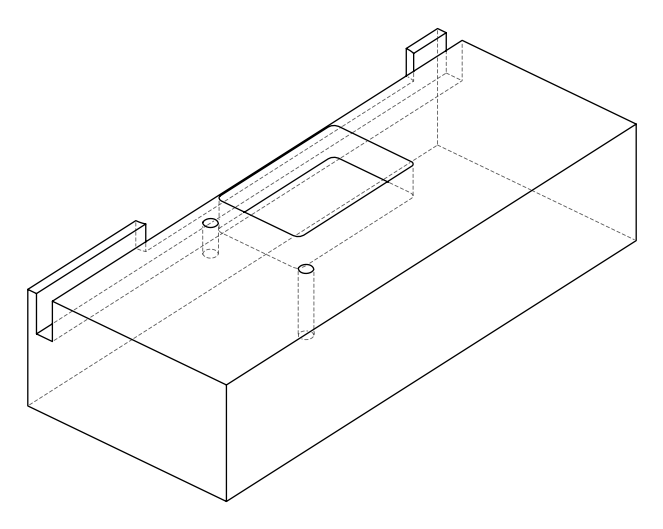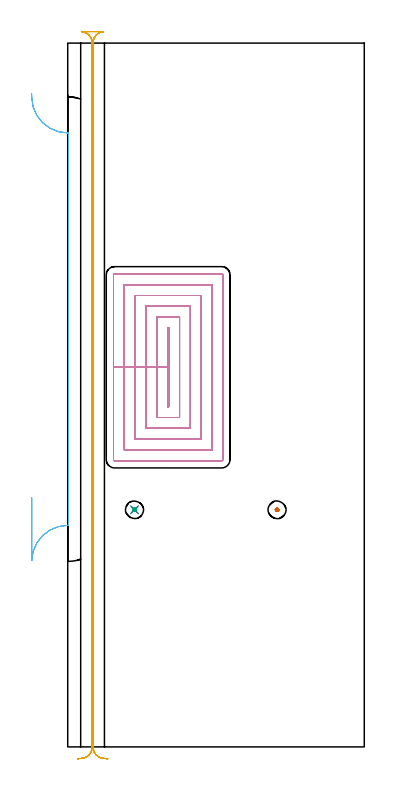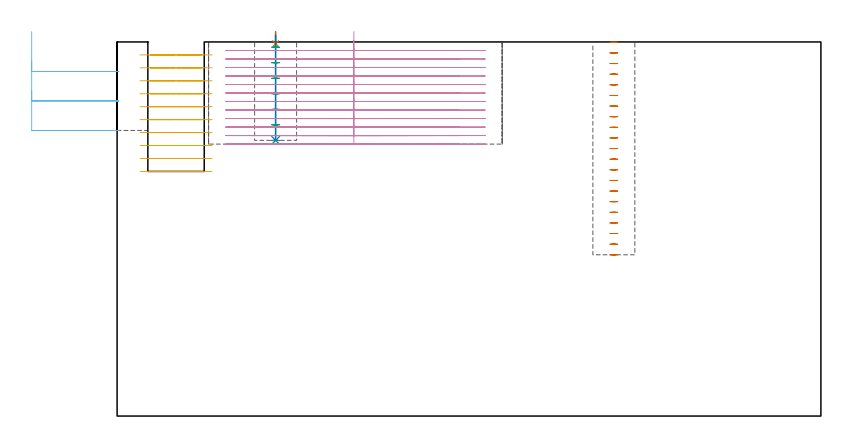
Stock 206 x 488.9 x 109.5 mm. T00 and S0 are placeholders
(PLAN: 7 operations, 5 tool changes, 64.8 min)
(1 SPOT_DRILL | STEP1POCKET | NXT0321_9005460120000 | 0.03 min | 3 mm3)
(2 DRILL_BLIND_HOLE_INTO_CENTER | STEP1POCKET | NXT0301_084 | 0.12 min | 2732 mm3)
(3 MILL_ROUGH_BLIND_HOLE_CONTOUR | STEP1POCKET | NXT0201_010 | Spiral | 0.31 min | 680 mm3)
(4 MILL_RECTANGULAR_POCKET | POCKET_RECTANGULAR_STRAIGHT | NXT0201_010 | Follow Part, ap 2.5, ae 75% | 39.61 min | 358306 mm3)
(5 MILL_RECTANGULAR_SLOT | SLOT_RECTANGULAR | NXT0201_012 | Follow Part, ap 4, ae 75% | 21.07 min | 305740 mm3)
(6 MILL_RECTANGULAR_SLOT_1 | SLOT_RECTANGULAR_1 | UGT0201_020 | Follow Part, ap 12.5, ae 75% | 2.74 min | 75082 mm3)
(7 MILL_BLIND_HOLE_FROM_SOLID_MATERIAL | STEP1POCKET_1 | NXT0201_010 | Spiral | 0.92 min | 7390 mm3)
(TOOL NXT0321_9005460120000 | NC Spot Drill, 142deg, 12mm, Carbide, Uncoated | D12 PA142 FL30 Z2)
(TOOL NXT0301_084 | Carbide Drill 11.3mm [860.1-1130-034A1-MM 2214] | D11.3 PA140 FL55 Z2)
(TOOL NXT0201_010 | ENDMILL 10mm [2P460-1000-NA 1630] | D10 FL30 Z6)
(TOOL NXT0201_012 | ENDMILL 16mm [2P460-1600-NA 1630] | D16 FL38 Z6)
(TOOL UGT0201_020 | End mill 50 mm | D50 FL50 Z4)
(OP 1 SPOT_DRILL)
G17 G21 G94 G90
T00 M6
G54
G17 G0 G90 X46.4 Y164.7 S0 M3
G43 Z119.5 H0
G94 G81 G98 Z108.971 F250. R112.5
G80
M5
M2
(OP 2 DRILL_BLIND_HOLE_INTO_CENTER)
G17 G21 G94 G90
T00 M6
G54
G17 G0 G90 X46.4 Y164.7 S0 M3
G43 Z119.5 H1
G94 G81 G98 Z80.7 F250. R111.5
G80
M5
M2
(OP 3 MILL_ROUGH_BLIND_HOLE_CONTOUR)
G17 G21 G94 G90
T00 M6
G54
G17 G0 G90 X46.4 Y164.7 S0 M3
G43 Z119.5 H1
Z107.957
G94 G3 X46.975 Y165.275 R0.575 F250.
X46.4 Y165.85 R0.575
X45.25 Y164.7 R1.15
X46.4 Y165.85 R-1.15
X45.825 Y165.275 R0.575
X46.4 Y164.7 R0.575
G0 Z103.414
G3 X46.975 Y165.275 R0.575
X46.4 Y165.85 R0.575
X45.25 Y164.7 R1.15
X46.4 Y165.85 R-1.15
X45.825 Y165.275 R0.575
X46.4 Y164.7 R0.575
G0 Z98.871
G3 X46.975 Y165.275 R0.575
X46.4 Y165.85 R0.575
X45.25 Y164.7 R1.15
X46.4 Y165.85 R-1.15
X45.825 Y165.275 R0.575
X46.4 Y164.7 R0.575
G0 Z94.329
G3 X46.975 Y165.275 R0.575
X46.4 Y165.85 R0.575
X45.25 Y164.7 R1.15
X46.4 Y165.85 R-1.15
X45.825 Y165.275 R0.575
X46.4 Y164.7 R0.575
G0 Z89.786
G3 X46.975 Y165.275 R0.575
X46.4 Y165.85 R0.575
X45.25 Y164.7 R1.15
X46.4 Y165.85 R-1.15
X45.825 Y165.275 R0.575
X46.4 Y164.7 R0.575
G0 Z85.243
G3 X46.975 Y165.275 R0.575
X46.4 Y165.85 R0.575
X45.25 Y164.7 R1.15
X46.4 Y165.85 R-1.15
X45.825 Y165.275 R0.575
X46.4 Y164.7 R0.575
G0 Z80.7
G3 X46.975 Y165.275 R0.575
X46.4 Y165.85 R0.575
X45.25 Y164.7 R1.15
X46.4 Y165.85 R-1.15
X45.825 Y165.275 R0.575
X46.4 Y164.7 R0.575
G0 Z119.5
M5
M2
(OP 4 MILL_RECTANGULAR_POCKET)
G17 G21 G94 G90
T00 M6
G54
G17 G0 G90 X69.3 Y284.195 S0 M3
G43 Z119.5 H1
Z112.5
G94 G1 Y263.7 Z107.008 F250.
Y236.3 F500.
X70.2
Y291.1
X69.3
Y263.7
X61.8
Y228.8
X77.7
Y298.6
X61.8
Y263.7
X54.3
Y221.3
X85.2
Y306.1
X54.3
Y263.7
X46.8
Y213.8
X92.7
Y313.6
X46.8
Y263.7
X39.3
Y206.3
X100.2
Y321.1
X39.3
Y263.7
X31.8
Y199.5
G3 X32.5 Y198.8 R0.7
G1 X107.
G3 X107.7 Y199.5 R0.7
G1 Y327.9
G3 X107. Y328.6 R0.7
G1 X32.5
G3 X31.8 Y327.9 R0.7
G1 Y263.7
Y262.7
G0 X69.3 Y284.195 Z110.008
G1 Y263.7 Z104.517 F250.
Y236.3 F500.
X70.2
Y291.1
X69.3
Y263.7
X61.8
Y228.8
X77.7
Y298.6
X61.8
Y263.7
X54.3
Y221.3
X85.2
Y306.1
X54.3
Y263.7
X46.8
Y213.8
X92.7
Y313.6
X46.8
Y263.7
X39.3
Y206.3
X100.2
Y321.1
X39.3
Y263.7
X31.8
Y199.5
G3 X32.5 Y198.8 R0.7
G1 X107.
G3 X107.7 Y199.5 R0.7
G1 Y327.9
G3 X107. Y328.6 R0.7
G1 X32.5
G3 X31.8 Y327.9 R0.7
G1 Y263.7
Y262.7
G0 X69.3 Y284.195 Z107.517
G1 Y263.7 Z102.025 F250.
Y236.3 F500.
X70.2
Y291.1
X69.3
Y263.7
X61.8
Y228.8
X77.7
Y298.6
X61.8
Y263.7
X54.3
Y221.3
X85.2
Y306.1
X54.3
Y263.7
X46.8
Y213.8
X92.7
Y313.6
X46.8
Y263.7
X39.3
Y206.3
X100.2
Y321.1
X39.3
Y263.7
X31.8
Y199.5
G3 X32.5 Y198.8 R0.7
G1 X107.
G3 X107.7 Y199.5 R0.7
G1 Y327.9
G3 X107. Y328.6 R0.7
G1 X32.5
G3 X31.8 Y327.9 R0.7
G1 Y263.7
Y262.7
G0 X69.3 Y284.195 Z105.025
G1 Y263.7 Z99.533 F250.
Y236.3 F500.
X70.2
Y291.1
X69.3
Y263.7
X61.8
Y228.8
X77.7
Y298.6
X61.8
Y263.7
X54.3
Y221.3
X85.2
Y306.1
X54.3
Y263.7
X46.8
Y213.8
X92.7
Y313.6
X46.8
Y263.7
X39.3
Y206.3
X100.2
Y321.1
X39.3
Y263.7
X31.8
Y199.5
G3 X32.5 Y198.8 R0.7
G1 X107.
G3 X107.7 Y199.5 R0.7
G1 Y327.9
G3 X107. Y328.6 R0.7
G1 X32.5
G3 X31.8 Y327.9 R0.7
G1 Y263.7
Y262.7
G0 X69.3 Y284.195 Z102.533
G1 Y263.7 Z97.042 F250.
Y236.3 F500.
X70.2
Y291.1
X69.3
Y263.7
X61.8
Y228.8
X77.7
Y298.6
X61.8
Y263.7
X54.3
Y221.3
X85.2
Y306.1
X54.3
Y263.7
X46.8
Y213.8
X92.7
Y313.6
X46.8
Y263.7
X39.3
Y206.3
X100.2
Y321.1
X39.3
Y263.7
X31.8
Y199.5
G3 X32.5 Y198.8 R0.7
G1 X107.
G3 X107.7 Y199.5 R0.7
G1 Y327.9
G3 X107. Y328.6 R0.7
G1 X32.5
G3 X31.8 Y327.9 R0.7
G1 Y263.7
Y262.7
G0 X69.3 Y284.195 Z100.042
G1 Y263.7 Z94.55 F250.
Y236.3 F500.
X70.2
Y291.1
X69.3
Y263.7
X61.8
Y228.8
X77.7
Y298.6
X61.8
Y263.7
X54.3
Y221.3
X85.2
Y306.1
X54.3
Y263.7
X46.8
Y213.8
X92.7
Y313.6
X46.8
Y263.7
X39.3
Y206.3
X100.2
Y321.1
X39.3
Y263.7
X31.8
Y199.5
G3 X32.5 Y198.8 R0.7
G1 X107.
G3 X107.7 Y199.5 R0.7
G1 Y327.9
G3 X107. Y328.6 R0.7
G1 X32.5
G3 X31.8 Y327.9 R0.7
G1 Y263.7
Y262.7
G0 X69.3 Y284.195 Z97.55
G1 Y263.7 Z92.058 F250.
Y236.3 F500.
X70.2
Y291.1
X69.3
Y263.7
X61.8
Y228.8
X77.7
Y298.6
X61.8
Y263.7
X54.3
Y221.3
X85.2
Y306.1
X54.3
Y263.7
X46.8
Y213.8
X92.7
Y313.6
X46.8
Y263.7
X39.3
Y206.3
X100.2
Y321.1
X39.3
Y263.7
X31.8
Y199.5
G3 X32.5 Y198.8 R0.7
G1 X107.
G3 X107.7 Y199.5 R0.7
G1 Y327.9
G3 X107. Y328.6 R0.7
G1 X32.5
G3 X31.8 Y327.9 R0.7
G1 Y263.7
Y262.7
G0 X69.3 Y284.195 Z95.058
G1 Y263.7 Z89.567 F250.
Y236.3 F500.
X70.2
Y291.1
X69.3
Y263.7
X61.8
Y228.8
X77.7
Y298.6
X61.8
Y263.7
X54.3
Y221.3
X85.2
Y306.1
X54.3
Y263.7
X46.8
Y213.8
X92.7
Y313.6
X46.8
Y263.7
X39.3
Y206.3
X100.2
Y321.1
X39.3
Y263.7
X31.8
Y199.5
G3 X32.5 Y198.8 R0.7
G1 X107.
G3 X107.7 Y199.5 R0.7
G1 Y327.9
G3 X107. Y328.6 R0.7
G1 X32.5
G3 X31.8 Y327.9 R0.7
G1 Y263.7
Y262.7
G0 X69.3 Y284.195 Z92.567
G1 Y263.7 Z87.075 F250.
Y236.3 F500.
X70.2
Y291.1
X69.3
Y263.7
X61.8
Y228.8
X77.7
Y298.6
X61.8
Y263.7
X54.3
Y221.3
X85.2
Y306.1
X54.3
Y263.7
X46.8
Y213.8
X92.7
Y313.6
X46.8
Y263.7
X39.3
Y206.3
X100.2
Y321.1
X39.3
Y263.7
X31.8
Y199.5
G3 X32.5 Y198.8 R0.7
G1 X107.
G3 X107.7 Y199.5 R0.7
G1 Y327.9
G3 X107. Y328.6 R0.7
G1 X32.5
G3 X31.8 Y327.9 R0.7
G1 Y263.7
Y262.7
G0 X69.3 Y284.195 Z90.075
G1 Y263.7 Z84.583 F250.
Y236.3 F500.
X70.2
Y291.1
X69.3
Y263.7
X61.8
Y228.8
X77.7
Y298.6
X61.8
Y263.7
X54.3
Y221.3
X85.2
Y306.1
X54.3
Y263.7
X46.8
Y213.8
X92.7
Y313.6
X46.8
Y263.7
X39.3
Y206.3
X100.2
Y321.1
X39.3
Y263.7
X31.8
Y199.5
G3 X32.5 Y198.8 R0.7
G1 X107.
G3 X107.7 Y199.5 R0.7
G1 Y327.9
G3 X107. Y328.6 R0.7
G1 X32.5
G3 X31.8 Y327.9 R0.7
G1 Y263.7
Y262.7
G0 X69.3 Y284.195 Z87.583
G1 Y263.7 Z82.092 F250.
Y236.3 F500.
X70.2
Y291.1
X69.3
Y263.7
X61.8
Y228.8
X77.7
Y298.6
X61.8
Y263.7
X54.3
Y221.3
X85.2
Y306.1
X54.3
Y263.7
X46.8
Y213.8
X92.7
Y313.6
X46.8
Y263.7
X39.3
Y206.3
X100.2
Y321.1
X39.3
Y263.7
X31.8
Y199.5
G3 X32.5 Y198.8 R0.7
G1 X107.
G3 X107.7 Y199.5 R0.7
G1 Y327.9
G3 X107. Y328.6 R0.7
G1 X32.5
G3 X31.8 Y327.9 R0.7
G1 Y263.7
Y262.7
G0 X69.3 Y284.195 Z85.092
G1 Y263.7 Z79.6 F250.
Y236.3 F500.
X70.2
Y291.1
X69.3
Y263.7
X61.8
Y228.8
X77.7
Y298.6
X61.8
Y263.7
X54.3
Y221.3
X85.2
Y306.1
X54.3
Y263.7
X46.8
Y213.8
X92.7
Y313.6
X46.8
Y263.7
X39.3
Y206.3
X100.2
Y321.1
X39.3
Y263.7
X31.8
Y199.5
G3 X32.5 Y198.8 R0.7
G1 X107.
G3 X107.7 Y199.5 R0.7
G1 Y327.9
G3 X107. Y328.6 R0.7
G1 X32.5
G3 X31.8 Y327.9 R0.7
G1 Y263.7
Y262.7
G0 Z119.5
M5
M2
(OP 5 MILL_RECTANGULAR_SLOT)
G17 G21 G94 G90
T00 M6
G54
G17 G0 G90 X27.797 Y-8.23 S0 M3
G43 Z119.5 H1
Z105.71
G94 G1 X24.808 Y-7.97 F250.
G2 X17.5 Y0. R8. F500.
G1 Y488.9
G2 X24.808 Y496.87 R8.
G1 Y496.9
X9.692
Y496.87
G2 X17. Y488.9 R8.
G1 Y0.
G2 X9.692 Y-7.97 R8.
G1 X6.703 Y-8.23 F250.
G0 X27.797 Z101.92
G1 X24.808 Y-7.97
G2 X17.5 Y0. R8. F500.
G1 Y488.9
G2 X24.808 Y496.87 R8.
G1 Y496.9
X9.692
Y496.87
G2 X17. Y488.9 R8.
G1 Y0.
G2 X9.692 Y-7.97 R8.
G1 X6.703 Y-8.23 F250.
G0 X27.797 Z98.13
G1 X24.808 Y-7.97
G2 X17.5 Y0. R8. F500.
G1 Y488.9
G2 X24.808 Y496.87 R8.
G1 Y496.9
X9.692
Y496.87
G2 X17. Y488.9 R8.
G1 Y0.
G2 X9.692 Y-7.97 R8.
G1 X6.703 Y-8.23 F250.
G0 X27.797 Z94.34
G1 X24.808 Y-7.97
G2 X17.5 Y0. R8. F500.
G1 Y488.9
G2 X24.808 Y496.87 R8.
G1 Y496.9
X9.692
Y496.87
G2 X17. Y488.9 R8.
G1 Y0.
G2 X9.692 Y-7.97 R8.
G1 X6.703 Y-8.23 F250.
G0 X27.797 Z90.55
G1 X24.808 Y-7.97
G2 X17.5 Y0. R8. F500.
G1 Y488.9
G2 X24.808 Y496.87 R8.
G1 Y496.9
X9.692
Y496.87
G2 X17. Y488.9 R8.
G1 Y0.
G2 X9.692 Y-7.97 R8.
G1 X6.703 Y-8.23 F250.
G0 X27.797 Z86.76
G1 X24.808 Y-7.97
G2 X17.5 Y0. R8. F500.
G1 Y488.9
G2 X24.808 Y496.87 R8.
G1 Y496.9
X9.692
Y496.87
G2 X17. Y488.9 R8.
G1 Y0.
G2 X9.692 Y-7.97 R8.
G1 X6.703 Y-8.23 F250.
G0 X27.797 Z82.97
G1 X24.808 Y-7.97
G2 X17.5 Y0. R8. F500.
G1 Y488.9
G2 X24.808 Y496.87 R8.
G1 Y496.9
X9.692
Y496.87
G2 X17. Y488.9 R8.
G1 Y0.
G2 X9.692 Y-7.97 R8.
G1 X6.703 Y-8.23 F250.
G0 X27.797 Z79.18
G1 X24.808 Y-7.97
G2 X17.5 Y0. R8. F500.
G1 Y488.9
G2 X24.808 Y496.87 R8.
G1 Y496.9
X9.692
Y496.87
G2 X17. Y488.9 R8.
G1 Y0.
G2 X9.692 Y-7.97 R8.
G1 X6.703 Y-8.23 F250.
G0 X27.797 Z75.39
G1 X24.808 Y-7.97
G2 X17.5 Y0. R8. F500.
G1 Y488.9
G2 X24.808 Y496.87 R8.
G1 Y496.9
X9.692
Y496.87
G2 X17. Y488.9 R8.
G1 Y0.
G2 X9.692 Y-7.97 R8.
G1 X6.703 Y-8.23 F250.
G0 X27.797 Z71.6
G1 X24.808 Y-7.97
G2 X17.5 Y0. R8. F500.
G1 Y488.9
G2 X24.808 Y496.87 R8.
G1 Y496.9
X9.692
Y496.87
G2 X17. Y488.9 R8.
G1 Y0.
G2 X9.692 Y-7.97 R8.
G1 X6.703 Y-8.23 F250.
G0 Z119.5
M5
M2
(OP 6 MILL_RECTANGULAR_SLOT_1)
G17 G21 G94 G90
T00 M6
G54
G17 G0 G90 X-25. Y173.013 S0 M3
G43 Z119.5 H0
Z112.5
G94 G1 Y129.607 Z100.869 F250.
X-24.99 Z100.867
G2 X0. Y153.9 R25. F500.
G1 X0.5
Y426.5
X0.
G2 X-24.99 Y450.793 R25.
G1 X-25.075 Y453.792 F250.
G0 X-25. Y173.013 Z103.867
G1 Y129.607 Z92.236
X-24.99 Z92.233
G2 X0. Y153.9 R25. F500.
G1 X0.5
Y426.5
X0.
G2 X-24.99 Y450.793 R25.
G1 X-25.075 Y453.792 F250.
G0 X-25. Y173.013 Z95.233
G1 Y129.607 Z83.603
X-24.99 Z83.6
G2 X0. Y153.9 R25. F500.
G1 X0.5
Y426.5
X0.
G2 X-24.99 Y450.793 R25.
G1 X-25.075 Y453.792 F250.
G0 Z119.5
M5
M2
(OP 7 MILL_BLIND_HOLE_FROM_SOLID_MATERIAL)
G17 G21 G94 G90
T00 M6
G54
G17 G0 G90 X145.4 Y164.7 S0 M3
G43 Z119.5 H1
Z109.39
G94 G3 X145.975 Y165.275 R0.575 F250.
X145.4 Y165.85 R0.575
X144.25 Y164.7 R1.15
X145.4 Y165.85 R-1.15
X144.825 Y165.275 R0.575
X145.4 Y164.7 R0.575
G0 Z106.281
G3 X145.975 Y165.275 R0.575
X145.4 Y165.85 R0.575
X144.25 Y164.7 R1.15
X145.4 Y165.85 R-1.15
X144.825 Y165.275 R0.575
X145.4 Y164.7 R0.575
G0 Z103.171
G3 X145.975 Y165.275 R0.575
X145.4 Y165.85 R0.575
X144.25 Y164.7 R1.15
X145.4 Y165.85 R-1.15
X144.825 Y165.275 R0.575
X145.4 Y164.7 R0.575
G0 Z100.062
G3 X145.975 Y165.275 R0.575
X145.4 Y165.85 R0.575
X144.25 Y164.7 R1.15
X145.4 Y165.85 R-1.15
X144.825 Y165.275 R0.575
X145.4 Y164.7 R0.575
G0 Z96.952
G3 X145.975 Y165.275 R0.575
X145.4 Y165.85 R0.575
X144.25 Y164.7 R1.15
X145.4 Y165.85 R-1.15
X144.825 Y165.275 R0.575
X145.4 Y164.7 R0.575
G0 Z93.843
G3 X145.975 Y165.275 R0.575
X145.4 Y165.85 R0.575
X144.25 Y164.7 R1.15
X145.4 Y165.85 R-1.15
X144.825 Y165.275 R0.575
X145.4 Y164.7 R0.575
G0 Z90.733
G3 X145.975 Y165.275 R0.575
X145.4 Y165.85 R0.575
X144.25 Y164.7 R1.15
X145.4 Y165.85 R-1.15
X144.825 Y165.275 R0.575
X145.4 Y164.7 R0.575
G0 Z87.624
G3 X145.975 Y165.275 R0.575
X145.4 Y165.85 R0.575
X144.25 Y164.7 R1.15
X145.4 Y165.85 R-1.15
X144.825 Y165.275 R0.575
X145.4 Y164.7 R0.575
G0 Z84.514
G3 X145.975 Y165.275 R0.575
X145.4 Y165.85 R0.575
X144.25 Y164.7 R1.15
X145.4 Y165.85 R-1.15
X144.825 Y165.275 R0.575
X145.4 Y164.7 R0.575
G0 Z81.405
G3 X145.975 Y165.275 R0.575
X145.4 Y165.85 R0.575
X144.25 Y164.7 R1.15
X145.4 Y165.85 R-1.15
X144.825 Y165.275 R0.575
X145.4 Y164.7 R0.575
G0 Z78.295
G3 X145.975 Y165.275 R0.575
X145.4 Y165.85 R0.575
X144.25 Y164.7 R1.15
X145.4 Y165.85 R-1.15
X144.825 Y165.275 R0.575
X145.4 Y164.7 R0.575
G0 Z75.186
G3 X145.975 Y165.275 R0.575
X145.4 Y165.85 R0.575
X144.25 Y164.7 R1.15
X145.4 Y165.85 R-1.15
X144.825 Y165.275 R0.575
X145.4 Y164.7 R0.575
G0 Z72.076
G3 X145.975 Y165.275 R0.575
X145.4 Y165.85 R0.575
X144.25 Y164.7 R1.15
X145.4 Y165.85 R-1.15
X144.825 Y165.275 R0.575
X145.4 Y164.7 R0.575
G0 Z68.967
G3 X145.975 Y165.275 R0.575
X145.4 Y165.85 R0.575
X144.25 Y164.7 R1.15
X145.4 Y165.85 R-1.15
X144.825 Y165.275 R0.575
X145.4 Y164.7 R0.575
G0 Z65.857
G3 X145.975 Y165.275 R0.575
X145.4 Y165.85 R0.575
X144.25 Y164.7 R1.15
X145.4 Y165.85 R-1.15
X144.825 Y165.275 R0.575
X145.4 Y164.7 R0.575
G0 Z62.748
G3 X145.975 Y165.275 R0.575
X145.4 Y165.85 R0.575
X144.25 Y164.7 R1.15
X145.4 Y165.85 R-1.15
X144.825 Y165.275 R0.575
X145.4 Y164.7 R0.575
G0 Z59.638
G3 X145.975 Y165.275 R0.575
X145.4 Y165.85 R0.575
X144.25 Y164.7 R1.15
X145.4 Y165.85 R-1.15
X144.825 Y165.275 R0.575
X145.4 Y164.7 R0.575
G0 Z56.529
G3 X145.975 Y165.275 R0.575
X145.4 Y165.85 R0.575
X144.25 Y164.7 R1.15
X145.4 Y165.85 R-1.15
X144.825 Y165.275 R0.575
X145.4 Y164.7 R0.575
G0 Z53.419
G3 X145.975 Y165.275 R0.575
X145.4 Y165.85 R0.575
X144.25 Y164.7 R1.15
X145.4 Y165.85 R-1.15
X144.825 Y165.275 R0.575
X145.4 Y164.7 R0.575
G0 Z50.31
G3 X145.975 Y165.275 R0.575
X145.4 Y165.85 R0.575
X144.25 Y164.7 R1.15
X145.4 Y165.85 R-1.15
X144.825 Y165.275 R0.575
X145.4 Y164.7 R0.575
G0 Z47.2
G3 X145.975 Y165.275 R0.575
X145.4 Y165.85 R0.575
X144.25 Y164.7 R1.15
X145.4 Y165.85 R-1.15
X144.825 Y165.275 R0.575
X145.4 Y164.7 R0.575
G0 Z119.5
M5
M2
